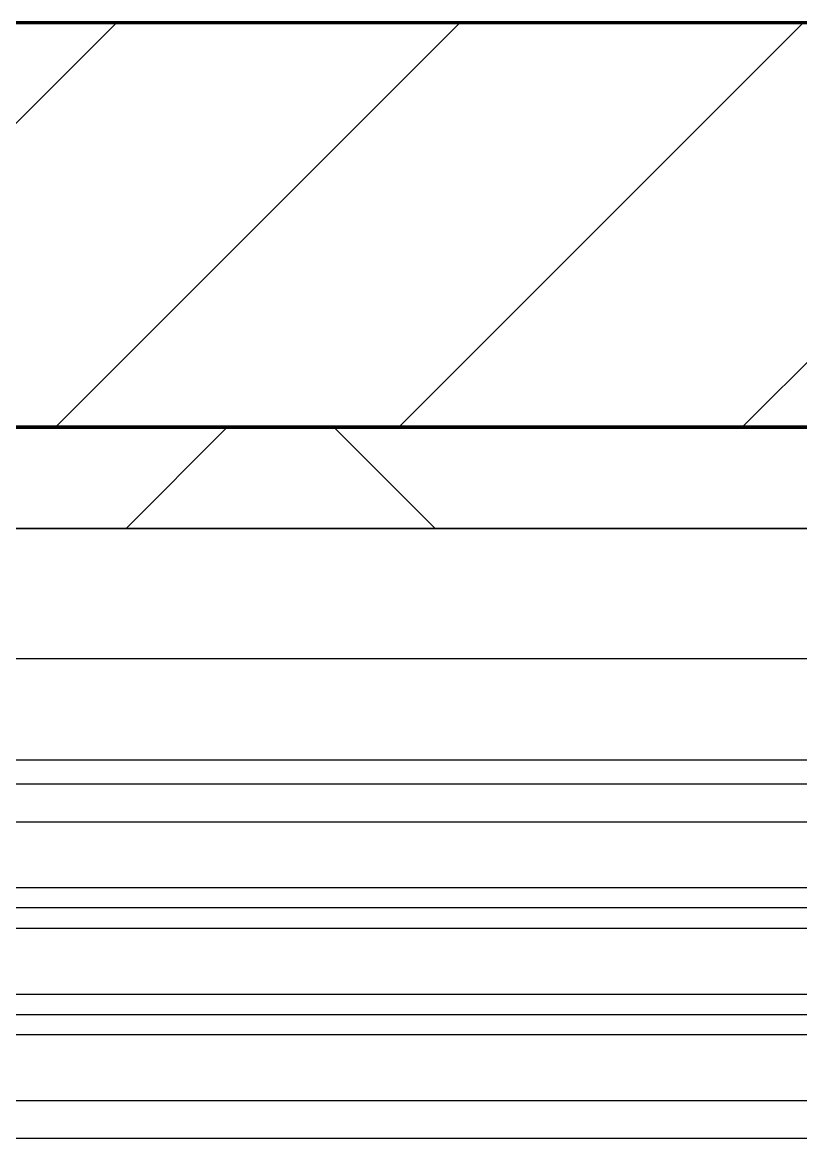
# Model space of a CAD drawing. Header units: millimetres. Extents: x -794334 to -714814, y -17806 to 22403.
# Drawn here: x -778864 to -778480, y 9586 to 10144 of the extents above; entities that cross this region are included whole.
import ezdxf
from ezdxf.xclip import XClip

# ---------------------------------------------------------------- set-up
doc = ezdxf.new("R2010")
doc.units = ezdxf.units.MM
doc.header["$XCLIPFRAME"] = 0
for name, color, linetype in [('000 - WIPEOUT', 250, 'Continuous'), ('001 - ASCESSORIES', 251, 'Continuous'), ('A04_TUBE SERIES', 2, 'Continuous'), ('A11_ALU.SOLID SHEET', 2, 'Continuous')]:
    doc.layers.add(name, color=color, linetype=linetype)
for name, color, linetype, lineweight in [('A-GLAZ-CURT', 2, 'Continuous', 9), ('A-WALL', 5, 'Continuous', 35), ('A-WALL-FNSH', 2, 'Continuous', 35), ('A-WALL-PATT', 1, 'Continuous', 35)]:
    doc.layers.add(name, color=color, linetype=linetype, lineweight=lineweight)

# ---------------------------------------------------------------- blocks, each defined once
blk = doc.blocks.new('PPLS-PP19_Custom Tile Pattern - Custom Tile Pattern-V113-4252-01 ENLARGED CONCOURSE LEVEL - REFLECTED CEILING PLAN - SHEET 3')
at = {"layer": 'A-GLAZ-CURT'}
for p, q in [((-300, 0), (300, 0)), ((300, 0), (-300, 0)), ((195.99, 0), (213.31, 0)), ((213.31, 0), (195.99, 0)), ((230.06, 0), (300, 0)), ((-300, -50), (300, -50)), ((300, -50), (-300, -50))]:
    blk.add_line(p, q, dxfattribs=at)
for points, knots in [([(300, 0), (286.53, 0), (254.22, 0), (207.11, 0), (177.41, 0), (159.34, 0), (158.33, 0), (158.3, 0)], [-285.253232, -285.253232, -285.253232, -285.253232, -244.693688, -187.987675, -143.776725, -129.632772, -123.352749, -123.352749, -123.352749, -123.352749]), ([(159.07, 0), (159.13, 0), (160.84, 0), (165.21, 0), (174.15, 0), (185.98, 0), (208.82, 0), (219.42, 0), (230.06, 0)], [-115.643202, -115.643202, -115.643202, -115.643202, -114.681583, -87.660824, -65.295536, -41.623857, -24.459831, 0, 0, 0, 0]), ([(247.1, 0), (246.76, 0), (245.04, 0), (238.34, 0), (226.56, 0), (221.1, 0), (200.27, 0), (182.99, 0), (174.27, 0), (169.67, 0), (168.99, 0)], [-9649.085549, -9649.085549, -9649.085549, -9649.085549, -9581.591397, -9406.094246, -9221.510254, -9016.44624, -8717.832359, -8253.978395, -8152.463617, -8069.855175, -8069.855175, -8069.855175, -8069.855175]), ([(215.22, 0), (214.62, 0), (210.55, 0), (203.98, 0), (187.54, 0), (175.3, 0), (169.49, 0)], [-203.825446, -203.825446, -203.825446, -203.825446, -198.527383, -184.406837, -162.427601, -142.916156, -142.916156, -142.916156, -142.916156]), ([(171.51, 0), (176.48, 0), (193.23, 0), (201.73, 0), (208.81, 0), (213.9, 0), (241.96, 0), (266.73, 0), (281.71, 0), (291.71, 0), (296.52, 0), (297.86, 0), (298.09, 0)], [-7971.819559, -7971.819559, -7971.819559, -7971.819559, -7784.112253, -7606.717214, -7289.299508, -7042.621073, -6582.165592, -6068.460911, -5766.029927, -5566.724884, -5280.360606, -5199.253518, -5199.253518, -5199.253518, -5199.253518]), ([(172.07, 0), (177.66, 0), (187.87, 0), (201.08, 0), (207.47, 0), (213.96, 0), (215.11, 0)], [-255.364076, -255.364076, -255.364076, -255.364076, -237.955587, -223.92608, -215.862851, -208.75215, -208.75215, -208.75215, -208.75215]), ([(300, 0), (288.22, 0), (262, 0), (230.43, 0), (219.94, 0), (219.02, 0)], [-12528.858583, -12528.858583, -12528.858583, -12528.858583, -11905.454923, -11162.864862, -10856.732305, -10856.732305, -10856.732305, -10856.732305]), ([(219.9, 0), (220.86, 0), (227.84, 0), (242.06, 0), (246.54, 0), (246.96, 0)], [-10670.940496, -10670.940496, -10670.940496, -10670.940496, -10511.382485, -9925.173265, -9834.877357, -9834.877357, -9834.877357, -9834.877357]), ([(284.76, 0), (284.76, 0), (285.09, 0), (287.47, 0), (293.59, 0), (297.76, 0), (300, 0)], [-4110.630118, -4110.630118, -4110.630118, -4110.630118, -4053.389046, -3959.664717, -3862.421465, -3746.95702, -3746.95702, -3746.95702, -3746.95702]), ([(297.38, 0), (295.84, 0), (291.62, 0), (285.38, 0), (284.87, 0)], [-4803.172655, -4803.172655, -4803.172655, -4803.172655, -4358.271401, -4143.037883, -4143.037883, -4143.037883, -4143.037883])]:
    blk.add_open_spline(points, degree=3, knots=knots, dxfattribs=at)
blk = doc.blocks.new('PPLS-PP19_Custom Tile Pattern - Custom Tile Pattern-V114-4252-01 ENLARGED CONCOURSE LEVEL - REFLECTED CEILING PLAN - SHEET 3')
at = {"layer": 'A-GLAZ-CURT'}
for p, q in [((-300, 0), (300, 0)), ((300, 0), (-300, 0)), ((-293.07, 0), (-275.75, 0)), ((-275.75, 0), (-293.07, 0)), ((-222.32, 0), (-209.13, 0)), ((-209.13, 0), (-222.32, 0)), ((-208.66, 0), (-205, 0)), ((-205, 0), (-208.66, 0)), ((-300, -50), (300, -50)), ((300, -50), (-300, -50))]:
    blk.add_line(p, q, dxfattribs=at)
at = {"layer": 'A-GLAZ-CURT', "flags": 128}
for points in [[(-300, 0), (-291.56, 0), (-283.3, 0), (-275.2, 0), (-267.26, 0), (-259.45, 0), (-251.77, 0), (-244.2, 0), (-236.74, 0), (-229.36, 0), (-222.06, 0), (-214.83, 0), (-207.71, 0), (-200.76, 0), (-194.02, 0), (-187.54, 0), (-181.38, 0), (-175.58, 0), (-170.25, 0), (-165.64, 0), (-162.01, 0), (-159.53, 0), (-157.46, 0), (-154.52, 0), (-149.42, 0), (-141.84, 0)], [(-209.15, 0), (-215.73, 0), (-222.63, 0), (-229.72, 0), (-236.97, 0), (-244.39, 0), (-251.96, 0), (-259.67, 0), (-267.51, 0), (-275.48, 0), (-283.55, 0), (-291.73, 0), (-300, 0)], [(-125.17, 0), (-128.55, 0), (-134.16, 0), (-140.03, 0), (-145.5, 0), (-150.63, 0), (-155.53, 0), (-160.27, 0), (-164.95, 0), (-169.65, 0), (-174.47, 0), (-179.49, 0), (-184.81, 0), (-190.44, 0), (-196.37, 0), (-202.58, 0), (-209.04, 0)], [(-141.31, 0), (-132.81, 0), (-126.08, 0)]]:
    blk.add_lwpolyline(points, dxfattribs=at)
at = {"layer": 'A-GLAZ-CURT'}
for points, knots in [([(-300, 0), (-284.65, 0), (-236.57, 0), (-174.61, 0), (-129.95, 0), (-110.8, 0), (-99.5, 0), (-91.46, 0)], [-5323.127839, -5323.127839, -5323.127839, -5323.127839, -4502.809032, -2700.551212, -1002.059161, -460.363443, 0, 0, 0, 0]), ([(-142.16, 0), (-163.35, 0), (-206.08, 0), (-262.56, 0), (-294.48, 0), (-300, 0)], [-16926.731542, -16926.731542, -16926.731542, -16926.731542, -15131.813646, -13729.592194, -13439.944408, -13439.944408, -13439.944408, -13439.944408]), ([(-209.81, 0), (-218.94, 0), (-233.42, 0), (-255.22, 0), (-262.59, 0), (-264.9, 0), (-265.4, 0)], [-1328.219744, -1328.219744, -1328.219744, -1328.219744, -858.079193, -543.655514, -208.940337, 0, 0, 0, 0]), ([(-258.6, 0), (-257.91, 0), (-254.26, 0), (-241.25, 0), (-225.99, 0), (-214.91, 0), (-210.31, 0), (-209.15, 0)], [-5722.54675, -5722.54675, -5722.54675, -5722.54675, -5657.471696, -5413.335975, -5017.494783, -4832.723979, -4771.305571, -4771.305571, -4771.305571, -4771.305571]), ([(-133.82, 0), (-135.51, 0), (-137.8, 0), (-149.31, 0), (-162.01, 0), (-177.91, 0), (-199.46, 0), (-216.65, 0), (-231.26, 0), (-233.46, 0), (-234, 0)], [-2731.647847, -2731.647847, -2731.647847, -2731.647847, -2418.507304, -2308.929706, -2113.765672, -1763.376603, -1422.553702, -978.033455, -846.069444, -682.911962, -682.911962, -682.911962, -682.911962]), ([(-233.49, 0), (-233.44, 0), (-232.38, 0), (-230.74, 0), (-225.3, 0), (-223.63, 0)], [-455.274641, -455.274641, -455.274641, -455.274641, -440.605512, -119.536984, 0, 0, 0, 0]), ([(-141.74, 0), (-142.97, 0), (-147.67, 0), (-147.69, 0), (-158.72, 0), (-174.02, 0), (-185.59, 0), (-199.83, 0), (-207.97, 0), (-209.16, 0)], [-3054.90541, -3054.90541, -3054.90541, -3054.90541, -2919.378265, -2477.344047, -2237.412286, -2029.680487, -1755.085331, -1400.429864, -1339.491952, -1339.491952, -1339.491952, -1339.491952]), ([(-208.65, 0), (-206.83, 0), (-198.98, 0), (-185.8, 0), (-171.77, 0), (-158.7, 0), (-157.22, 0)], [-4762.3879, -4762.3879, -4762.3879, -4762.3879, -4666.091899, -4349.945572, -4000.813434, -3840.635403, -3840.635403, -3840.635403, -3840.635403]), ([(-208.44, 0), (-200.84, 0), (-188.58, 0), (-169.02, 0), (-154.27, 0), (-144.7, 0), (-141.26, 0)], [-5161.076232, -5161.076232, -5161.076232, -5161.076232, -4739.070012, -4465.409639, -4149.119819, -3953.978233, -3953.978233, -3953.978233, -3953.978233]), ([(-152.35, 0), (-151.03, 0), (-148.17, 0), (-144.7, 0), (-141.95, 0)], [-3494.978217, -3494.978217, -3494.978217, -3494.978217, -3371.022232, -3264.540092, -3264.540092, -3264.540092, -3264.540092]), ([(-141.33, 0), (-143.86, 0), (-148.08, 0), (-150.03, 0), (-150.57, 0)], [-5433.223558, -5433.223558, -5433.223558, -5433.223558, -5298.784692, -5196.16478, -5196.16478, -5196.16478, -5196.16478]), ([(-150.34, 0), (-150.07, 0), (-147.91, 0), (-145.22, 0), (-141.33, 0)], [-4948.728362, -4948.728362, -4948.728362, -4948.728362, -4883.323924, -4475.39991, -4475.39991, -4475.39991, -4475.39991]), ([(-26.75, 0), (-27.82, 0), (-36.18, 0), (-53.55, 0), (-78.2, 0), (-110.94, 0), (-130.52, 0), (-147.74, 0), (-149.07, 0)], [-8718.362214, -8718.362214, -8718.362214, -8718.362214, -8532.293389, -8073.216054, -7508.296369, -7004.680444, -6449.282163, -6277.220794, -6277.220794, -6277.220794, -6277.220794]), ([(-148.23, 0), (-146.94, 0), (-144.3, 0), (-142.36, 0), (-141.7, 0)], [-6162.058746, -6162.058746, -6162.058746, -6162.058746, -6017.569127, -5928.486305, -5928.486305, -5928.486305, -5928.486305]), ([(-86.16, 0), (-91.37, 0), (-104.13, 0), (-122.65, 0), (-139.03, 0), (-146.11, 0), (-146.95, 0)], [-1681.3698, -1681.3698, -1681.3698, -1681.3698, -1374.161226, -945.742622, -741.901385, -489.130243, -489.130243, -489.130243, -489.130243]), ([(-146.69, 0), (-146.59, 0), (-145.49, 0), (-135.69, 0), (-128.29, 0), (-125.15, 0)], [-420.34245, -420.34245, -420.34245, -420.34245, -406.956646, -290.263673, 0, 0, 0, 0]), ([(-74.46, 0), (-76.83, 0), (-92.38, 0), (-116.08, 0), (-139.1, 0), (-141.27, 0)], [-19348.111496, -19348.111496, -19348.111496, -19348.111496, -18935.241197, -17136.203329, -16951.834016, -16951.834016, -16951.834016, -16951.834016]), ([(-141.22, 0), (-138.81, 0), (-136.81, 0), (-133.93, 0), (-128.78, 0), (-126.5, 0)], [-5905.942336, -5905.942336, -5905.942336, -5905.942336, -5560.701257, -5364.112219, -5231.017328, -5231.017328, -5231.017328, -5231.017328]), ([(-140.83, 0), (-138.97, 0), (-133.91, 0), (-127.33, 0), (-124.19, 0), (-123.43, 0), (-123.28, 0)], [-3945.713557, -3945.713557, -3945.713557, -3945.713557, -3839.893365, -3647.167523, -3488.92562, -3439.852845, -3439.852845, -3439.852845, -3439.852845]), ([(-118.78, 0), (-121.86, 0), (-126.28, 0), (-134.54, 0), (-139.5, 0), (-140.74, 0)], [-5938.474035, -5938.474035, -5938.474035, -5938.474035, -5700.061948, -5508.838257, -5443.601199, -5443.601199, -5443.601199, -5443.601199]), ([(-140.7, 0), (-140.57, 0), (-136.56, 0), (-127.26, 0), (-107.3, 0), (-90.42, 0), (-75.26, 0), (-68.41, 0), (-65.12, 0), (-63.63, 0)], [-4453.855526, -4453.855526, -4453.855526, -4453.855526, -4440.880425, -4054.690705, -3793.097032, -3402.597032, -3144.956779, -3050.982048, -2969.237017, -2969.237017, -2969.237017, -2969.237017]), ([(-127.41, 0), (-131.63, 0), (-133.16, 0), (-134.09, 0), (-134.15, 0)], [-8540.990293, -8540.990293, -8540.990293, -8540.990293, -8266.114998, -8246.473386, -8246.473386, -8246.473386, -8246.473386]), ([(-134.15, 0), (-133.32, 0), (-130.31, 0), (-117.33, 0), (-92.04, 0), (-74.02, 0), (-62.74, 0), (-60.36, 0), (-59.97, 0)], [-7657.439573, -7657.439573, -7657.439573, -7657.439573, -7293.749979, -6839.55839, -6236.997189, -5713.340575, -5140.470607, -5006.787413, -5006.787413, -5006.787413, -5006.787413]), ([(-120.13, 0), (-120.14, 0), (-120.24, 0), (-121.3, 0), (-129.25, 0), (-133.82, 0)], [-2933.992132, -2933.992132, -2933.992132, -2933.992132, -2920.575025, -2840.280255, -2731.647847, -2731.647847, -2731.647847, -2731.647847]), ([(-113.43, 0), (-113.44, 0), (-113.96, 0), (-119.73, 0), (-125.43, 0), (-127.03, 0), (-127.41, 0)], [-328.499627, -328.499627, -328.499627, -328.499627, -282.672656, -98.539552, -24.539552, 0, 0, 0, 0]), ([(-126.5, 0), (-122.44, 0), (-108.71, 0), (-91.17, 0), (-78, 0), (-73.36, 0)], [-5231.017328, -5231.017328, -5231.017328, -5231.017328, -4994.692869, -4542.524482, -4257.469646, -4257.469646, -4257.469646, -4257.469646]), ([(-125.15, 0), (-124.93, 0), (-121.96, 0), (-113.01, 0), (-98.9, 0), (-85.29, 0), (-71.67, 0), (-65.93, 0), (-65.07, 0)], [-3362.7396, -3362.7396, -3362.7396, -3362.7396, -3342.215224, -3074.362186, -2902.289527, -2605.247022, -2322.099534, -2241.8264, -2241.8264, -2241.8264, -2241.8264]), ([(-122.08, 0), (-122.01, 0), (-121.69, 0), (-121.2, 0), (-120.88, 0)], [-3136.336417, -3136.336417, -3136.336417, -3136.336417, -3110.304437, -3035.164275, -3035.164275, -3035.164275, -3035.164275]), ([(-36.33, 0), (-36.43, 0), (-37.27, 0), (-45.02, 0), (-46.13, 0), (-60.59, 0), (-81.23, 0), (-99.51, 0), (-114.02, 0), (-117.28, 0), (-118.78, 0)], [-1855.773136, -1855.773136, -1855.773136, -1855.773136, -1810.870157, -1672.078046, -1405.135169, -1060.00838, -740.068933, -229.489605, -116.330425, 0, 0, 0, 0]), ([(-117.74, 0), (-117.19, 0), (-114.78, 0), (-113.43, 0), (-113.43, 0)], [-821.249067, -821.249067, -821.249067, -821.249067, -394.672656, -330.879064, -330.879064, -330.879064, -330.879064]), ([(-73.77, 0), (-77.05, 0), (-89.77, 0), (-107.61, 0), (-116.56, 0), (-117.56, 0)], [-2463.7472, -2463.7472, -2463.7472, -2463.7472, -2193.204658, -1433.981041, -985.49888, -985.49888, -985.49888, -985.49888]), ([(-115.82, 0), (-114.96, 0), (-110.41, 0), (-96.78, 0), (-71.33, 0), (-42.53, 0), (-12.78, 0), (4.23, 0), (9.64, 0), (10.14, 0), (10.18, 0)], [-5724.064692, -5724.064692, -5724.064692, -5724.064692, -5430.283136, -5103.229623, -4799.173296, -4065.652676, -3589.737505, -3285.047089, -3066.359526, -3044.715262, -3044.715262, -3044.715262, -3044.715262]), ([(-6.03, 0), (-6.75, 0), (-14.59, 0), (-25.64, 0), (-40, 0), (-56.24, 0), (-75.59, 0), (-94, 0), (-112.01, 0), (-114.94, 0), (-115.63, 0)], [-2557.56082, -2557.56082, -2557.56082, -2557.56082, -2518.50168, -2125.455881, -1792.521578, -1466.981642, -1208.454564, -789.402658, -501.969187, -243.577221, -243.577221, -243.577221, -243.577221]), ([(-91.46, 0), (-90.09, 0), (-84.7, 0), (-77.43, 0), (-72.86, 0), (-72.67, 0)], [-19832.387487, -19832.387487, -19832.387487, -19832.387487, -19753.885894, -19541.04734, -19478.625389, -19478.625389, -19478.625389, -19478.625389]), ([(-63.96, 0), (-64.13, 0), (-72.5, 0), (-80.63, 0), (-86.16, 0)], [-2171.769325, -2171.769325, -2171.769325, -2171.769325, -2007.031671, -1681.3698, -1681.3698, -1681.3698, -1681.3698]), ([(-74.2, 0), (-76.01, 0), (-79.28, 0), (-82.66, 0), (-83.28, 0), (-83.28, 0)], [-1822.886126, -1822.886126, -1822.886126, -1822.886126, -1646.621388, -1424.436217, -1393.971743, -1393.971743, -1393.971743, -1393.971743]), ([(-83.28, 0), (-83.28, 0), (-82.91, 0), (-78.47, 0), (-75.12, 0), (-73.39, 0)], [-1393.4169, -1393.4169, -1393.4169, -1393.4169, -1353.722004, -1274.333717, -1183.548513, -1183.548513, -1183.548513, -1183.548513]), ([(-29.03, 0), (-33.97, 0), (-43.74, 0), (-56.37, 0), (-67.69, 0), (-71.74, 0), (-73.48, 0)], [-2680.714891, -2680.714891, -2680.714891, -2680.714891, -2413.671296, -2161.752162, -2006.592567, -1845.924999, -1845.924999, -1845.924999, -1845.924999]), ([(-36.62, 0), (-36.62, 0), (-40.35, 0), (-44.32, 0), (-56.5, 0), (-68.94, 0), (-73.39, 0)], [-4069.478503, -4069.478503, -4069.478503, -4069.478503, -3858.647035, -3538.256648, -2842.901703, -2474.319378, -2474.319378, -2474.319378, -2474.319378]), ([(-73.16, 0), (-71.15, 0), (-61.53, 0), (-48.14, 0), (-36.49, 0), (-33.57, 0), (-29.94, 0), (-28.57, 0)], [-1179.514552, -1179.514552, -1179.514552, -1179.514552, -1073.56893, -651.549973, -296.515819, -83.513472, 0, 0, 0, 0]), ([(-72.25, 0), (-68.63, 0), (-60.64, 0), (-54.4, 0), (-48.53, 0), (-30.79, 0), (-18.03, 0), (8.61, 0), (15.02, 0), (22.91, 0), (31, 0), (39.04, 0), (51.19, 0), (58.74, 0), (61.34, 0), (61.45, 0)], [-4234.633075, -4234.633075, -4234.633075, -4234.633075, -4008.285538, -3689.699207, -3546.54457, -3315.260113, -2864.387349, -2439.246196, -2084.094819, -1956.422387, -1818.904206, -1645.594513, -1443.202566, -1228.752106, -1120.932285, -1120.932285, -1120.932285, -1120.932285]), ([(-66.39, 0), (-66.39, 0), (-63.63, 0), (-53.63, 0), (-34.42, 0), (-29.82, 0), (-29.19, 0)], [-2493.31794, -2493.31794, -2493.31794, -2493.31794, -2315.303971, -1809.437387, -963.711516, -666.19313, -666.19313, -666.19313, -666.19313]), ([(-6.47, 0), (-8.07, 0), (-24.03, 0), (-47.42, 0), (-65.77, 0), (-66.37, 0), (-66.38, 0)], [-3830.610497, -3830.610497, -3830.610497, -3830.610497, -3745.412743, -2981.410125, -2542.574734, -2498.224237, -2498.224237, -2498.224237, -2498.224237]), ([(-63.63, 0), (-61.49, 0), (-57.39, 0), (-54.49, 0), (-45.2, 0), (-40.79, 0), (-40.46, 0), (-40.44, 0)], [-2969.237017, -2969.237017, -2969.237017, -2969.237017, -2851.217951, -2734.127174, -2474.780881, -2410.990208, -2350.645972, -2350.645972, -2350.645972, -2350.645972]), ([(-58.83, 0), (-58.37, 0), (-57.29, 0), (-54.23, 0), (-46.33, 0), (-42.62, 0), (-41.76, 0)], [-4859.52896, -4859.52896, -4859.52896, -4859.52896, -4680.891996, -4469.85053, -4321.566175, -4270.495146, -4270.495146, -4270.495146, -4270.495146]), ([(-51.83, 0), (-51.83, 0), (-51.78, 0), (-47.4, 0), (-46.01, 0), (-40.22, 0), (-36.78, 0)], [-632.814994, -632.814994, -632.814994, -632.814994, -627.965721, -508.377888, -260.442412, 0, 0, 0, 0]), ([(76.63, 0), (74.8, 0), (67.65, 0), (53.52, 0), (37, 0), (24.07, 0), (12.82, 0), (-2.9, 0), (-20.62, 0), (-32.81, 0), (-44.85, 0), (-51.43, 0), (-51.79, 0)], [-3095.572228, -3095.572228, -3095.572228, -3095.572228, -2950.589685, -2634.532728, -2313.748533, -2106.613311, -1925.670641, -1617.263037, -1290.787923, -1039.307308, -819.71621, -644.910881, -644.910881, -644.910881, -644.910881]), ([(-41.76, 0), (-39.9, 0), (-37.72, 0), (-36.92, 0), (-36.77, 0)], [-4270.495146, -4270.495146, -4270.495146, -4270.495146, -4161.040818, -4106.245333, -4106.245333, -4106.245333, -4106.245333]), ([(-36.78, 0), (-32.43, 0), (-22.42, 0), (-11.52, 0), (-5.98, 0)], [-6191.144455, -6191.144455, -6191.144455, -6191.144455, -5862.463379, -5546.233574, -5546.233574, -5546.233574, -5546.233574]), ([(-36.29, 0), (-36.29, 0), (-34.66, 0), (-28.88, 0), (-26.95, 0), (-26.54, 0)], [-9150.272121, -9150.272121, -9150.272121, -9150.272121, -9057.163041, -8919.836787, -8834.607043, -8834.607043, -8834.607043, -8834.607043]), ([(30.82, 0), (29.27, 0), (20.14, 0), (3.54, 0), (-16.58, 0), (-34.76, 0), (-36.04, 0)], [-10462.034656, -10462.034656, -10462.034656, -10462.034656, -10363.088938, -9884.23066, -9424.652049, -9182.880979, -9182.880979, -9182.880979, -9182.880979]), ([(-33.34, 0), (-33.34, 0), (-32.93, 0), (-31.16, 0), (-30.52, 0)], [-2415.024266, -2415.024266, -2415.024266, -2415.024266, -2357.633367, -2323.618664, -2323.618664, -2323.618664, -2323.618664]), ([(70.61, 0), (66.16, 0), (55.8, 0), (39.61, 0), (24.74, 0), (2.64, 0), (-17.84, 0), (-30.57, 0), (-31.82, 0), (-32, 0)], [-4647.237329, -4647.237329, -4647.237329, -4647.237329, -4326.416877, -4098.545751, -3766.694881, -3333.063701, -2994.501669, -2698.150104, -2614.070998, -2614.070998, -2614.070998, -2614.070998]), ([(-30.76, 0), (-30.73, 0), (-29.99, 0), (-23.47, 0), (-15.75, 0), (-15.19, 0)], [-54176.191683, -54176.191683, -54176.191683, -54176.191683, -54157.274271, -53749.15266, -53717.791567, -53717.791567, -53717.791567, -53717.791567]), ([(-30.52, 0), (-27.11, 0), (-17.83, 0), (5.99, 0), (22.06, 0), (37.44, 0), (45.92, 0), (57.76, 0), (64.47, 0), (72.74, 0), (75.22, 0), (76.03, 0), (76.21, 0)], [-2323.618664, -2323.618664, -2323.618664, -2323.618664, -2142.497158, -1716.209403, -1206.526904, -1089.329421, -901.315459, -753.071572, -495.328968, -421.953223, -334.951786, -290.452333, -290.452333, -290.452333, -290.452333]), ([(-13, 0), (-14.35, 0), (-17.68, 0), (-25.97, 0), (-29.52, 0), (-30.21, 0)], [-55207.591944, -55207.591944, -55207.591944, -55207.591944, -54789.006179, -54461.685999, -54290.791712, -54290.791712, -54290.791712, -54290.791712]), ([(8.33, 0), (8.19, 0), (7.18, 0), (0.32, 0), (-13.89, 0), (-24.92, 0), (-29.03, 0)], [-3574.286521, -3574.286521, -3574.286521, -3574.286521, -3526.962355, -3285.499107, -2903.012179, -2680.714891, -2680.714891, -2680.714891, -2680.714891]), ([(-28.98, 0), (-28.66, 0), (-27.39, 0), (-24.45, 0), (-22.56, 0)], [-166.548282, -166.548282, -166.548282, -166.548282, -102.06493, 0, 0, 0, 0]), ([(-28.57, 0), (-26.93, 0), (-20.29, 0), (-11.45, 0), (2.08, 0), (13.15, 0), (21.24, 0), (24.62, 0), (24.72, 0), (24.72, 0)], [-5361.429781, -5361.429781, -5361.429781, -5361.429781, -5261.36855, -5050.479954, -4785.90057, -4596.498881, -4445.288762, -4384.376941, -4376.041937, -4376.041937, -4376.041937, -4376.041937]), ([(-22.56, 0), (-20.27, 0), (-17.03, 0), (-11.36, 0), (-7.66, 0), (-6.6, 0), (-6.44, 0)], [-56468.192263, -56468.192263, -56468.192263, -56468.192263, -56344.022017, -56303.229861, -56166.290093, -56124.392176, -56124.392176, -56124.392176, -56124.392176])]:
    blk.add_open_spline(points, degree=3, knots=knots, dxfattribs=at)
for points in [[(-223.63, 0), (-219.57, 0), (-214.36, 0), (-209.15, 0)], [(-141.35, 0), (-140.54, 0), (-139.64, 0), (-138.62, 0)], [(-137.88, 0), (-139.05, 0), (-140.21, 0), (-141.3, 0)], [(-39.84, 0), (-39.08, 0), (-38.11, 0), (-37.36, 0)]]:
    blk.add_open_spline(points, degree=3, dxfattribs=at)
blk = doc.blocks.new('*U1029')
at = {"layer": 'A-GLAZ-CURT', "rotation": 180}
for name, p in [('PPLS-PP19_Custom Tile Pattern - Custom Tile Pattern-V114-4252-01 ENLARGED CONCOURSE LEVEL - REFLECTED CEILING PLAN - SHEET 3', (0, 6315)), ('PPLS-PP19_Custom Tile Pattern - Custom Tile Pattern-V113-4252-01 ENLARGED CONCOURSE LEVEL - REFLECTED CEILING PLAN - SHEET 3', (600, 6315))]:
    blk.add_blockref(name, p, dxfattribs=at)
blk = doc.blocks.new('*U1050')
at = {"layer": '001 - ASCESSORIES', "color": 0, "linetype": 'ByBlock'}
blk.add_lwpolyline([(800, 87.5), (-800, 87.5), (-800, -87.5), (800, -87.5)], close=True, dxfattribs=at)
at = {"layer": '001 - ASCESSORIES', "linetype": 'ByBlock'}
for points in [[(-781.5, 69), (781.5, 69), (781.5, -69), (-781.5, -69)], [(781.5, 36.33), (-781.5, 36.33), (-781.5, 16.33), (781.5, 16.33)], [(-781.5, -16.33), (781.5, -16.33), (781.5, -36.33), (-781.5, -36.33)]]:
    blk.add_lwpolyline(points, close=True, dxfattribs=at)
for points in [[(781.5, 26.33), (-781.5, 26.33)], [(-781.5, -26.33), (781.5, -26.33)]]:
    blk.add_lwpolyline(points, dxfattribs=at)
blk = doc.blocks.new('*U1630')
blk.add_lwpolyline([(-4139.52, 6315), (-75674.95, 6315), (-75674.95, 550), (-4139.52, 550)], close=True)
blk.add_blockref('*U1050', (-33900, 6101))
blk = doc.blocks.new('*U1528')
blk.add_attdef('EXTR.OVL-LENGTH_', (-25, -59.09), '', height=5)
blk.add_wipeout([(-25, 25), (25, -25), (25, 5200), (-25, 5150)]).dxf.layer = '000 - WIPEOUT'
at = {"layer": 'A04_TUBE SERIES', "color": 0}
blk.add_lwpolyline([(-25, 25), (25, -25), (25, 5200), (-25, 5150)], close=True, dxfattribs=at)
blk = doc.blocks.new('A$Cb9d11952')
at = {"layer": 'A04_TUBE SERIES', "color": 2, "rotation": 90}
blk.add_blockref('*U1528', (6787.5, 4675), dxfattribs=at)
blk = doc.blocks.new('*U1624')
at = {"layer": '001 - ASCESSORIES', "color": 0, "linetype": 'ByBlock'}
blk.add_lwpolyline([(800, 87.5), (-800, 87.5), (-800, -87.5), (800, -87.5)], close=True, dxfattribs=at)
at = {"layer": '001 - ASCESSORIES', "linetype": 'ByBlock'}
for points in [[(-781.5, 69), (781.5, 69), (781.5, -69), (-781.5, -69)], [(781.5, 36.33), (-781.5, 36.33), (-781.5, 16.33), (781.5, 16.33)], [(-781.5, -16.33), (781.5, -16.33), (781.5, -36.33), (-781.5, -36.33)]]:
    blk.add_lwpolyline(points, close=True, dxfattribs=at)
for points in [[(781.5, 26.33), (-781.5, 26.33)], [(-781.5, -26.33), (781.5, -26.33)]]:
    blk.add_lwpolyline(points, dxfattribs=at)
blk = doc.blocks.new('*U1629')
at = {"layer": 'A11_ALU.SOLID SHEET'}
blk.add_blockref('A$Cb9d11952', (-39900, 1550.5), dxfattribs=at)
blk.add_blockref('*U1624', (-34200, 6101))

msp = doc.modelspace()

# ---------------------------------------------------------------- block references
at = {"layer": 'A11_ALU.SOLID SHEET'}
ref = msp.add_blockref('*U1630', (-744681.24, 3579.02), dxfattribs=at)
XClip(ref).set_block_clipping_path([(-45802.4668593339, -9620.0029952967), (23702.8690583039, 10334.9999958097)])

# ---------------------------------------------------------------- next in the draw order: hatches: boundary and pattern name
at = {"layer": 'A-WALL-PATT', "lineweight": 9}
h = msp.add_hatch(dxfattribs=at)
h.set_pattern_fill('FP_2', color=256, style=0, pattern_type=2)
h.set_pattern_definition([(45, (0, 0), (-84.852814, 84.852814), [])])
h.paths.add_polyline_path([(-745742.17, 9944.02), (-745742.17, 10144.02), (-783082.17, 10144.02), (-783082.17, 9944.02), (-747042.87, 9944.02)])
h = msp.add_hatch(dxfattribs=at)
h.set_pattern_fill('FP_5', color=256, style=0, pattern_type=2)
h.set_pattern_definition([(45, (0, 0), (-212.13203, 212.13203), []), (135, (0, 0), (-212.13203, -212.13203), [])])
h.paths.add_polyline_path([(-748821.9, 9894.02), (-748821.9, 9944.02), (-783057.37, 9944.02), (-783057.37, 9894.02), (-749214.91, 9894.02)])

# ---------------------------------------------------------------- next in the draw order: linework, layer by layer
at = {"layer": 'A-WALL', "color": 7, "lineweight": 70}
for p, q in [((-783082.17, 10144.02), (-745742.17, 10144.02)), ((-783057.37, 9944.02), (-748821.9, 9944.02)), ((-748821.9, 9944.02), (-783057.37, 9944.02))]:
    msp.add_line(p, q, dxfattribs=at)
at = {"layer": 'A-WALL-FNSH', "color": 250}
msp.add_line((-748821.9, 9894.02), (-783057.37, 9894.02), dxfattribs=at)

# ---------------------------------------------------------------- next in the draw order: block references
msp.add_blockref('*U1029', (-778882.37, 3579.02))

# ---------------------------------------------------------------- next in the draw order: block references
ref = msp.add_blockref('*U1629', (-744681.24, 3579.02))
XClip(ref).set_block_clipping_path([(-45802.4668593339, -9620.0029952967), (23702.8690583039, 10334.9999958097)])

doc.saveas('drawing.dxf')
